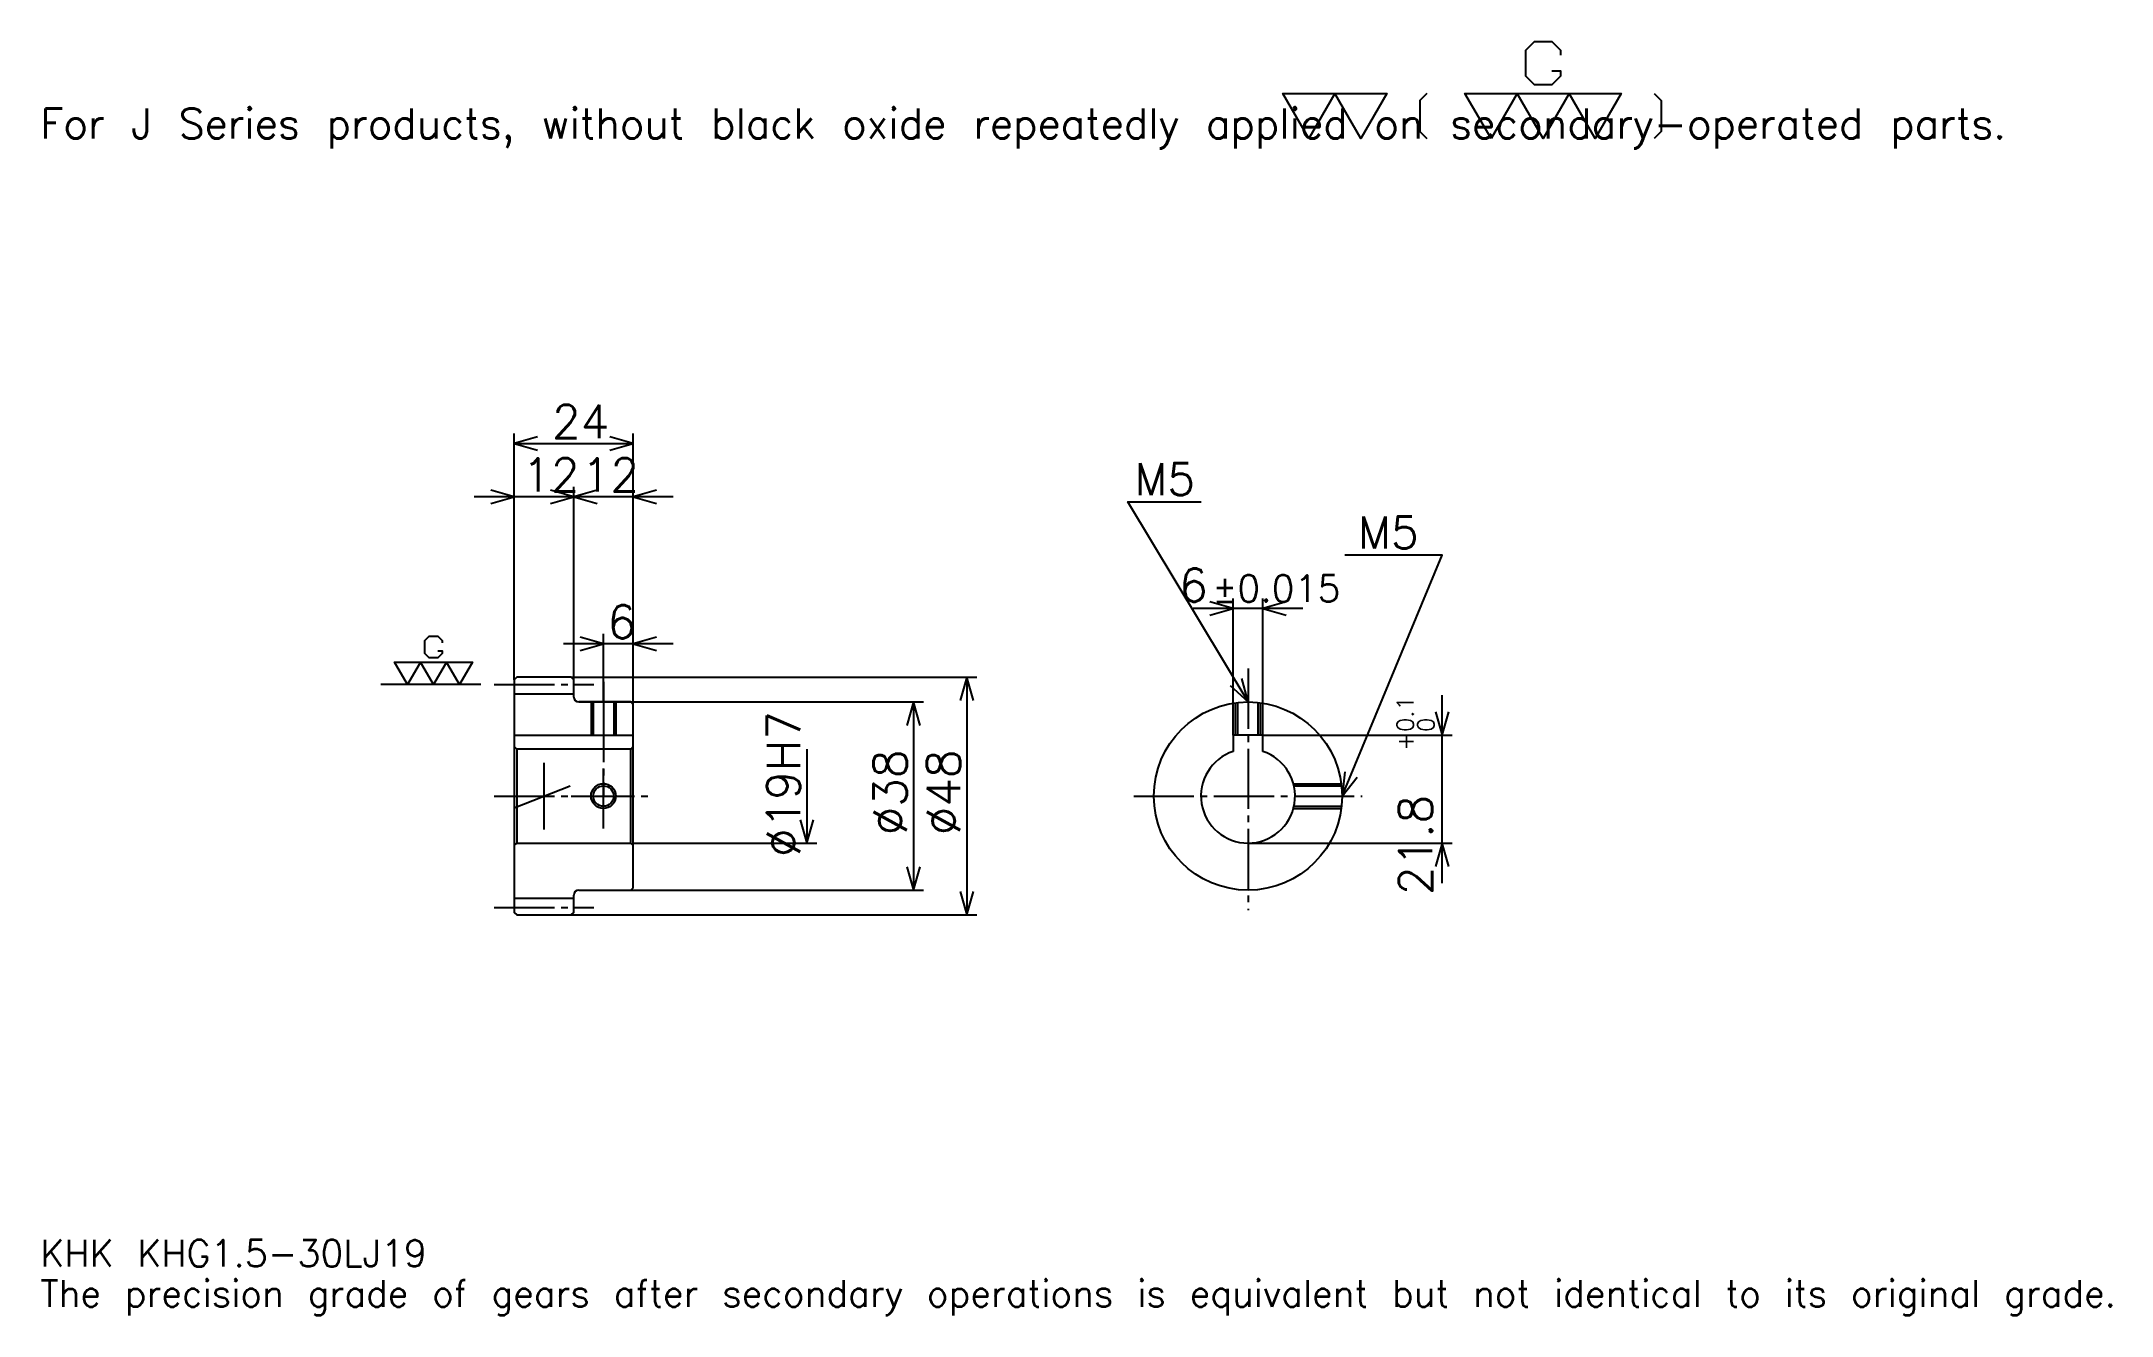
# Model space of a CAD drawing. Extents: x 14 to 432, y 5 to 262.
import ezdxf

# ---------------------------------------------------------------- set-up
doc = ezdxf.new("R2010")
doc.units = 0
doc.linetypes.add('DASHDOT', pattern=[16.173913, 12.130435, -1.347826, 1.347826, -1.347826])
doc.layers.get('0').update_dxf_attribs({"linetype": 'CONTINUOUS'})
doc.layers.add('DASHDOT', color=6, linetype='DASHDOT')
doc.styles.add('KANJI', font='TXT', dxfattribs={"bigfont": 'BIGFONT'})

msp = doc.modelspace()

# ---------------------------------------------------------------- linework, layer by layer
at = {"color": 5}
for p, q in [((109.173904, 133.847824), (109.173904, 183.043472)), ((109.173904, 181.021729), (133.173904, 181.021729)), ((133.173904, 133.847824), (133.173904, 183.043472)), ((121.173904, 133.847824), (121.173904, 172.260864)), ((129.260864, 170.239136), (101.086945, 170.239136)), ((141.260864, 170.239136), (113.086945, 170.239136)), ((268.391296, 147.717392), (246.217377, 147.717392)), ((254.304337, 122.147827), (254.304337, 149.739136)), ((260.304321, 122.147827), (260.304321, 149.739136)), ((127.173904, 133.847824), (127.173904, 142.608688)), ((141.260864, 140.58696), (119.086945, 140.58696)), ((109.173904, 133.347824), (109.173904, 133.847824)), ((120.673904, 133.847824), (133.173904, 133.847824)), ((121.173904, 133.347824), (121.173904, 133.847824)), ((127.173904, 128.847824), (127.173904, 133.847824)), ((127.173904, 128.847824), (127.173904, 133.847824)), ((133.173904, 133.847824), (202.586945, 133.847824)), ((133.173904, 128.347824), (133.173904, 133.847824)), ((200.565216, 133.847824), (200.565216, 85.847824)), ((296.521729, 92.260864), (296.521729, 130.234787)), ((122.173904, 128.847824), (133.173904, 128.847824)), ((133.173904, 128.847824), (191.804337, 128.847824)), ((189.782593, 128.847824), (189.782593, 90.847824)), ((260.304321, 122.147827), (298.543457, 122.147827)), ((168.217377, 119.347824), (168.217377, 100.347824)), ((133.173904, 100.347824), (170.23912, 100.347824)), ((257.304321, 100.347824), (298.543457, 100.347824)), ((122.173904, 90.847824), (133.173904, 90.847824)), ((133.173904, 90.847824), (191.804337, 90.847824)), ((120.673904, 85.847824), (133.173904, 85.847824)), ((133.173904, 85.847824), (202.586945, 85.847824))]:
    msp.add_line(p, q, dxfattribs=at)
at = {"color": 7}
for p, q in [((102.434776, 132.347824), (82.217384, 132.347824)), ((115.173904, 116.586952), (115.173904, 103.108696))]:
    msp.add_line(p, q, dxfattribs=at)
at = {"color": 4}
for p, q in [((109.173904, 130.472824), (121.173904, 130.472824)), ((109.173904, 122.147827), (133.173904, 122.147827)), ((109.673904, 119.347824), (109.673904, 100.347824)), ((132.673904, 119.347824), (133.173904, 119.847824)), ((132.673904, 100.347824), (133.173904, 99.847824)), ((109.173904, 89.222824), (121.173904, 89.222824))]:
    msp.add_line(p, q, dxfattribs=at)
at = {"color": 7}
for points in [[(318.626099, 256.275635), (320.378265, 256.275635), (320.378265, 255.224335), (318.626099, 253.472168), (315.121735, 253.472168), (313.369568, 255.224335), (313.369568, 260.480865), (315.121735, 262.233032), (318.626099, 262.233032), (320.378265, 260.480865), (320.378265, 259.429565)], [(269.565216, 242.608688), (264.308685, 251.720001), (285.334778, 251.720001), (280.078247, 242.608688), (274.821747, 251.720001), (269.565216, 242.608688)], [(293.394775, 251.720001), (291.993042, 250.318253), (291.993042, 244.010422), (293.394775, 242.608688)], [(306.36087, 242.608688), (301.10434, 251.720001), (332.643463, 251.720001), (327.386963, 242.608688), (322.130432, 251.720001), (316.873901, 242.608688), (311.617401, 251.720001), (306.36087, 242.608688)], [(339.301727, 251.720001), (340.703491, 250.318253), (340.703491, 244.010422), (339.301727, 242.608688)], [(93.741295, 139.181305), (94.617386, 139.181305), (94.617386, 138.655655), (93.741295, 137.779572), (91.98912, 137.779572), (91.113037, 138.655655), (91.113037, 141.283905), (91.98912, 142.160004), (93.741295, 142.160004), (94.617386, 141.283905), (94.617386, 140.758255)], [(87.608688, 132.347824), (84.980423, 136.903473), (100.749992, 136.903473), (98.121735, 132.347824), (95.493469, 136.903473), (92.865204, 132.347824), (90.236946, 136.903473), (87.608688, 132.347824)]]:
    msp.add_lwpolyline(points, dxfattribs=at)
at = {"color": 5}
for points in [[(113.891296, 182.369568), (109.173904, 181.021729), (113.891296, 179.67392)], [(128.456512, 179.67392), (133.173904, 181.021729), (128.456512, 182.369568)], [(104.456512, 168.891296), (109.173904, 170.239136), (104.456512, 171.58696)], [(116.456512, 168.891296), (121.173904, 170.239136), (116.456512, 171.58696)], [(125.891296, 171.58696), (121.173904, 170.239136), (125.891296, 168.891296)], [(137.891296, 171.58696), (133.173904, 170.239136), (137.891296, 168.891296)], [(257.304321, 128.847824), (233.043472, 169.282608), (247.869553, 169.282608)], [(276.304321, 109.847824), (296.521729, 158.5), (276.843475, 158.5)], [(249.586945, 146.369568), (254.304337, 147.717392), (249.586945, 149.065216)], [(265.021729, 149.065216), (260.304321, 147.717392), (265.021729, 146.369568)], [(122.456512, 139.239136), (127.173904, 140.58696), (122.456512, 141.934784)], [(137.891296, 141.934784), (133.173904, 140.58696), (137.891296, 139.239136)], [(201.913025, 129.130432), (200.565216, 133.847824), (199.217377, 129.130432)], [(253.721512, 132.199509), (257.304321, 128.847824), (256.03302, 133.586411)], [(191.130432, 124.130432), (189.782593, 128.847824), (188.434784, 124.130432)], [(295.173889, 126.865219), (296.521729, 122.147827), (297.869568, 126.865219)], [(276.869934, 114.721275), (276.304321, 109.847824), (279.359192, 113.686852)], [(166.869553, 105.065216), (168.217377, 100.347824), (169.565216, 105.065216)], [(297.869568, 95.630432), (296.521729, 100.347824), (295.173889, 95.630432)], [(188.434784, 95.565216), (189.782593, 90.847824), (191.130432, 95.565216)], [(199.217377, 90.565216), (200.565216, 85.847824), (201.913025, 90.565216)]]:
    msp.add_lwpolyline(points, dxfattribs=at)
at = {"color": 4}
for points in [[(121.173904, 129.847824), (121.173904, 133.347824), (120.673904, 133.847824), (109.673904, 133.847824), (109.173904, 133.347824), (109.173904, 99.847824)], [(122.173904, 90.847824), (132.673904, 90.847824), (133.173904, 91.347824), (133.173904, 128.347824), (132.673904, 128.847824), (122.173904, 128.847824)], [(124.673904, 128.847824), (124.673904, 122.147827)], [(125.108902, 128.847824), (125.108902, 122.147827)], [(129.238907, 128.847824), (129.238907, 122.147827)], [(129.673904, 128.847824), (129.673904, 122.147827)], [(254.804337, 122.147827), (254.804337, 128.682632)], [(255.239334, 122.147827), (255.239334, 128.735275)], [(259.369324, 122.147827), (259.369324, 128.735275)], [(259.804321, 122.147827), (259.804321, 128.682632)], [(260.304321, 118.861702), (260.304321, 122.147827), (254.304337, 122.147827), (254.304337, 118.861702)], [(109.173904, 99.847824), (109.673904, 100.347824), (132.673904, 100.347824), (132.673904, 119.347824), (109.673904, 119.347824), (109.173904, 119.847824)], [(266.469482, 112.347824), (276.13916, 112.347824)], [(266.577209, 111.912827), (276.191772, 111.912827)], [(266.469482, 107.347824), (276.13916, 107.347824)], [(266.577209, 107.782822), (276.191772, 107.782822)], [(109.173904, 99.847824), (109.173904, 86.347824), (109.673904, 85.847824), (120.673904, 85.847824), (121.173904, 86.347824), (121.173904, 89.847824)]]:
    msp.add_lwpolyline(points, dxfattribs=at)
for centre, radius in [((257.304321, 109.847824), 19), ((127.173904, 109.847824), 2.065)]:
    msp.add_circle(centre, radius, dxfattribs=at)
at = {"color": 7}
msp.add_circle((127.173904, 109.847824), 2.5, dxfattribs=at)
at = {"color": 4}
for centre, radius, start, end in [((122.173904, 129.847824), 1, 180, 270), ((257.304321, 109.847824), 9.5, 108.40848033, 71.59151967), ((122.173904, 89.847824), 1, 90, 180)]:
    msp.add_arc(centre, radius, start, end, dxfattribs=at)
at = {"layer": 'DASHDOT', "color": 7}
for p, q in [((257.304321, 135.58696), (257.304321, 86.804344)), ((105.130424, 132.347824), (125.217384, 132.347824)), ((127.173904, 128.847824), (127.173904, 109.847824)), ((105.130424, 109.847824), (137.217377, 109.847824)), ((109.173904, 107.48436), (121.173904, 112.211288)), ((234.260864, 109.847824), (280.347839, 109.847824)), ((105.130424, 87.347824), (125.217384, 87.347824))]:
    msp.add_line(p, q, dxfattribs=at)
for points in [[(127.173904, 132.891296), (127.173904, 118.104347)], [(127.173904, 103.304344), (127.173904, 116.391304)], [(120.630424, 109.847824), (133.717377, 109.847824)]]:
    msp.add_lwpolyline(points, dxfattribs=at)

# ---------------------------------------------------------------- texts
at = {"color": 7, "style": 'KANJI'}
for s, height, p in [('For J Series products, without black oxide repeatedly applied on secondary-operated parts.', 6.065217, (13.478261, 242.608688)), ('24', 6.73913, (116.793472, 182.100006)), ('12', 6.73913, (110.793472, 171.317383)), ('12', 6.73913, (122.793472, 171.317383)), ('M5', 6.469565, (234.391296, 170.630432)), ('M5', 6.469565, (279.539124, 159.847824)), ('6', 6.73913, (243.393433, 149.065216)), ('%%p0.015', 5.391304, (250.064346, 149.065216)), ('6', 6.73913, (127.983688, 141.665222)), ('KHK KHG1.5-30LJ19', 5.391304, (13.478261, 14.826087)), ('The precision grade of gears after secondary operations is equivalent but not identical to its original grade.', 5.391304, (13.478261, 6.73913))]:
    msp.add_text(s, height=height, dxfattribs=at).set_placement(p)
for s, height, p in [('%%c19H7', 6.73913, (166.869553, 97.548912)), ('0.1', 3.369565, (290.726074, 122.795685)), ('+', 3.369565, (290.726074, 119.021774)), ('0', 3.369565, (294.904358, 122.795685)), ('%%c38', 6.73913, (188.434784, 101.929344)), ('%%c48', 6.73913, (199.217377, 101.929344)), ('21.8', 6.73913, (294.5, 89.85215))]:
    msp.add_text(s, height=height, rotation=90, dxfattribs=at).set_placement(p)

doc.saveas('drawing.dxf')
